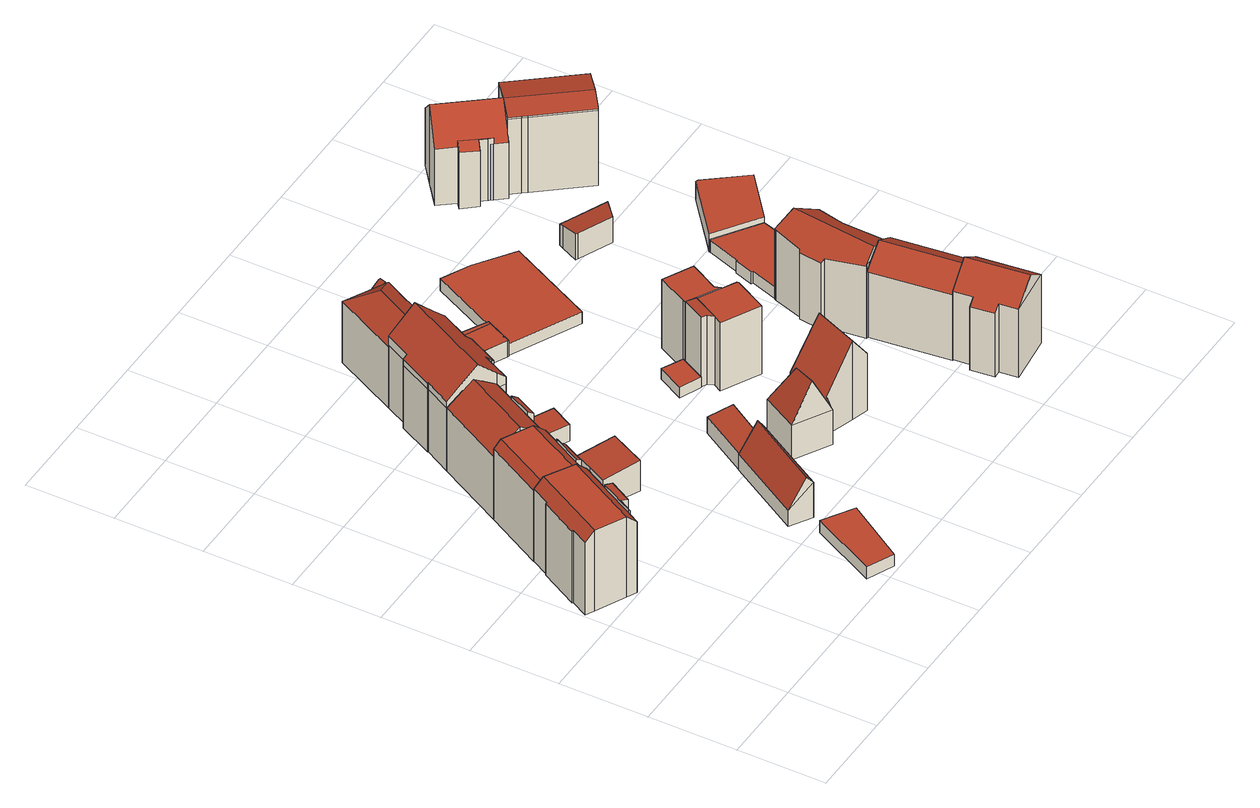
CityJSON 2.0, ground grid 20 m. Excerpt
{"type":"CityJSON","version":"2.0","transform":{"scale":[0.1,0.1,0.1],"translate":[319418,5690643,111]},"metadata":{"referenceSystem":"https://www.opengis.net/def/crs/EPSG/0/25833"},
"CityObjects":{
"building1":{"type":"Building","attributes":{"Gemeindeschluessel":14713000,"Geometrietyp2DReferenz":"3000","function":"31001_9998","roofType":"9999"},"children":["building1-1","building1-2"]},
"building1-1":{"type":"BuildingPart","attributes":{"Dachtyp_tdc":"tdcPolyFlatRoof","Dachneigung":11.95,"QualitaetDacherkennung":44,"Geometrietyp2DReferenz":"3000","roofType":"2100","measuredHeight":18.92},"parents":["building1"],"geometry":[{"type":"MultiSurface","lod":"2","boundaries":[[[0,1,2,3,4]],[[1,5,6,2]],[[5,7,8,6]],[[7,9,10,8]],[[9,11,12,13,10]],[[9,7,5,1,0,11]],[[3,2,6,8,10,13]],[[4,12,11,0]],[[4,3,13,12]]],"semantics":{"surfaces":[{"type":"WallSurface"},{"type":"RoofSurface"},{"type":"GroundSurface"},{"type":"ClosureSurface"}],"values":[0,0,0,0,0,1,2,0,3]}}]},
"building1-2":{"type":"BuildingPart","attributes":{"Dachtyp_tdc":"tdcCutGableRoof","Dachneigung":0.999,"QualitaetDacherkennung":83,"Geometrietyp2DReferenz":"3000","roofType":"9999","measuredHeight":20.57},"parents":["building1"],"geometry":[{"type":"MultiSurface","lod":"2","boundaries":[[[14,15,16,17]],[[15,18,19,16]],[[18,20,21,19]],[[20,22,23,21]],[[22,24,25,23]],[[24,26,27,25]],[[26,28,29,27]],[[28,30,31,29]],[[30,32,2,31]],[[32,4,3,2]],[[12,33,34,13]],[[33,35,36,34]],[[35,37,38,36]],[[37,14,17,38]],[[26,24,22,20,18,15,14,37]],[[35,33,12,4,32,30,28]],[[37,35,28,26]],[[17,16,19,21,23,25,27,29,31,2,3,13,34,36,38]],[[13,3,4,12]]],"semantics":{"surfaces":[{"type":"WallSurface"},{"type":"RoofSurface"},{"type":"GroundSurface"},{"type":"ClosureSurface"}],"values":[0,0,0,0,0,0,0,0,0,0,0,0,0,0,1,1,1,2,3]}}]},
"building2":{"type":"Building","attributes":{"Gemeindeschluessel":14713000,"Geometrietyp2DReferenz":"3000","function":"31001_9998","roofType":"9999"},"children":["building2-1","building2-2"]},
"building2-1":{"type":"BuildingPart","attributes":{"Dachtyp_tdc":"tdcCutGableRoof","Dachneigung":1.18,"QualitaetDacherkennung":76,"Geometrietyp2DReferenz":"3000","roofType":"9999","measuredHeight":19.69},"parents":["building2"],"geometry":[{"type":"MultiSurface","lod":"2","boundaries":[[[39,40,41,42]],[[40,43,44,41]],[[43,45,46,44]],[[45,47,48,46]],[[47,49,50,48]],[[49,51,52,50]],[[53,54,55,56]],[[54,57,58,55]],[[57,59,60,58]],[[59,39,42,60]],[[43,40,39,59]],[[57,54,53,61,51,49,47,45]],[[59,57,45,43]],[[42,41,44,46,48,50,52,62,56,55,58,60]],[[62,52,51,61]],[[53,56,62,61]]],"semantics":{"surfaces":[{"type":"WallSurface"},{"type":"RoofSurface"},{"type":"GroundSurface"},{"type":"ClosureSurface"}],"values":[0,0,0,0,0,0,0,0,0,0,1,1,1,2,3,3]}}]},
"building2-2":{"type":"BuildingPart","attributes":{"Dachtyp_tdc":"tdcPolyFlatRoof","Dachneigung":33.79,"QualitaetDacherkennung":38,"Geometrietyp2DReferenz":"3000","roofType":"2100","measuredHeight":17.96},"parents":["building2"],"geometry":[{"type":"MultiSurface","lod":"2","boundaries":[[[63,64,53,56]],[[65,66,67,52,51]],[[66,68,69,67]],[[68,70,71,69]],[[70,63,56,71]],[[70,68,66,65,72,64,63]],[[56,62,52,67,69,71]],[[61,53,64,72]],[[61,62,56,53]],[[65,51,61,72]],[[51,52,62,61]]],"semantics":{"surfaces":[{"type":"WallSurface"},{"type":"RoofSurface"},{"type":"GroundSurface"},{"type":"ClosureSurface"}],"values":[0,0,0,0,0,1,2,0,3,0,3]}}]},
"building3":{"type":"Building","attributes":{"Gemeindeschluessel":14713000,"Dachorientierung":0,"MittlereTraufHoehe":114.67,"ObjektHoehe":3,"BodenHoehe":111.67,"Geometrietyp2DReferenz":"3000","BezugspunktDach":"2000","AbsoluteHoehe":114.67,"Dachflaeche":119.97,"function":"31001_9998","measuredHeight":3,"storeysAboveGround":1},"geometry":[{"type":"MultiSurface","lod":"2","boundaries":[[[73,74,75,76]],[[76,75,77,78]],[[75,74,79,77]],[[74,73,80,79]],[[73,76,78,80]],[[78,77,79,80]]],"semantics":{"surfaces":[{"type":"RoofSurface"},{"type":"WallSurface"},{"type":"GroundSurface"}],"values":[0,1,1,1,1,2]}}]},
"building4":{"type":"Building","attributes":{"Dachtyp_tdc":"tdcPolyFlatRoof","Gemeindeschluessel":14713000,"Dachneigung":3.46,"QualitaetDacherkennung":62,"Geometrietyp2DReferenz":"3000","function":"31001_9998","roofType":"2100","measuredHeight":3.79},"geometry":[{"type":"MultiSurface","lod":"2","boundaries":[[[81,82,50,52]],[[82,83,84,50]],[[83,85,86,84]],[[85,81,52,86]],[[85,83,82,81]],[[52,50,84,86]]],"semantics":{"surfaces":[{"type":"WallSurface"},{"type":"RoofSurface"},{"type":"GroundSurface"}],"values":[0,0,0,0,1,2]}}]},
"building5":{"type":"Building","attributes":{"Gemeindeschluessel":14713000,"Geometrietyp2DReferenz":"3000","function":"31001_9998","roofType":"9999"},"children":["building5-1","building5-2"]},
"building5-1":{"type":"BuildingPart","attributes":{"Dachtyp_tdc":"tdcGableRoof","Dachneigung":36.78,"QualitaetDacherkennung":75,"Geometrietyp2DReferenz":"3000","roofType":"3100","measuredHeight":20.63},"parents":["building5"],"geometry":[{"type":"MultiSurface","lod":"2","boundaries":[[[87,88,89,90]],[[88,91,92,89]],[[91,93,48,92]],[[93,94,95,48]],[[94,96,41,95]],[[96,97,98,41]],[[97,99,100,98]],[[99,101,102,100]],[[101,103,104,102]],[[99,97,96,94]],[[94,93,91,88,87,105,103,101,99]],[[106,90,89,92,48,95,41,98,100,102,104]],[[87,90,106,105]],[[106,104,103,105]]],"semantics":{"surfaces":[{"type":"WallSurface"},{"type":"RoofSurface"},{"type":"GroundSurface"},{"type":"ClosureSurface"}],"values":[0,0,0,0,0,0,0,0,0,1,1,2,3,3]}}]},
"building5-2":{"type":"BuildingPart","attributes":{"Dachtyp_tdc":"tdcPolyFlatRoof","Dachneigung":34.29,"QualitaetDacherkennung":37,"Geometrietyp2DReferenz":"3000","roofType":"2100","measuredHeight":18.02},"parents":["building5"],"geometry":[{"type":"MultiSurface","lod":"2","boundaries":[[[107,108,109,104,103]],[[108,110,111,109]],[[110,112,113,111]],[[112,114,87,90,113]],[[112,110,108,107,115,114]],[[90,106,104,109,111,113]],[[105,87,114,115]],[[105,106,90,87]],[[107,103,105,115]],[[103,104,106,105]]],"semantics":{"surfaces":[{"type":"WallSurface"},{"type":"RoofSurface"},{"type":"GroundSurface"},{"type":"ClosureSurface"}],"values":[0,0,0,0,1,2,0,3,0,3]}}]},
"building6":{"type":"Building","attributes":{"Dachtyp_tdc":"tdcPolyFlatRoof","Gemeindeschluessel":14713000,"Dachneigung":6.03,"QualitaetDacherkennung":71,"Geometrietyp2DReferenz":"3000","function":"31001_9998","roofType":"2100","measuredHeight":7.85},"geometry":[{"type":"MultiSurface","lod":"2","boundaries":[[[116,117,86,118]],[[117,119,84,86]],[[119,120,121,84]],[[120,122,123,121]],[[122,124,125,123]],[[124,116,118,125]],[[124,122,120,119,117,116]],[[118,86,84,121,123,125]]],"semantics":{"surfaces":[{"type":"WallSurface"},{"type":"RoofSurface"},{"type":"GroundSurface"}],"values":[0,0,0,0,0,0,1,2]}}]},
"building7":{"type":"Building","attributes":{"Dachtyp_tdc":"tdcGableRoof","Gemeindeschluessel":14713000,"Dachneigung":58.22,"QualitaetDacherkennung":3,"Geometrietyp2DReferenz":"3000","function":"31001_9998","roofType":"3100","measuredHeight":10.85},"geometry":[{"type":"MultiSurface","lod":"2","boundaries":[[[126,127,128,129]],[[127,130,131,128]],[[130,132,133,131]],[[132,126,129,133]],[[130,127,134]],[[126,132,135]],[[127,126,135,134]],[[132,130,134,135]],[[129,128,131,133]]],"semantics":{"surfaces":[{"type":"WallSurface"},{"type":"RoofSurface"},{"type":"GroundSurface"}],"values":[0,0,0,0,0,0,1,1,2]}}]},
"building8":{"type":"Building","attributes":{"Dachtyp_tdc":"tdcPolyFlatRoof","Gemeindeschluessel":14713000,"Dachneigung":4.78,"QualitaetDacherkennung":63,"Geometrietyp2DReferenz":"3000","function":"31001_9998","roofType":"2100","measuredHeight":4.3},"geometry":[{"type":"MultiSurface","lod":"2","boundaries":[[[136,137,138,139]],[[137,140,111,138]],[[140,141,109,111]],[[141,142,104,109]],[[142,143,102,104]],[[143,144,145,102]],[[144,146,147,145]],[[146,148,149,147]],[[148,136,139,149]],[[148,146,144,143,142,141,140,137,136]],[[139,138,111,109,104,102,145,147,149]]],"semantics":{"surfaces":[{"type":"WallSurface"},{"type":"RoofSurface"},{"type":"GroundSurface"}],"values":[0,0,0,0,0,0,0,0,0,1,2]}}]},
"building9":{"type":"Building","attributes":{"Dachtyp_tdc":"tdcFreeFormRoof","Gemeindeschluessel":14713000,"Dachneigung":43.59,"QualitaetDacherkennung":59,"Geometrietyp2DReferenz":"3000","function":"31001_9998","roofType":"5000","measuredHeight":23.96},"geometry":[{"type":"MultiSurface","lod":"2","boundaries":[[[150,151,152,153]],[[151,154,155,152]],[[154,156,157,155]],[[156,158,159,157]],[[158,160,161,159]],[[160,162,145,161]],[[162,163,102,145]],[[163,164,98,102]],[[164,165,166,98]],[[165,167,168,166]],[[167,169,170,168]],[[169,171,172,170]],[[171,173,174,172]],[[173,175,176,174]],[[175,177,178,176]],[[177,150,153,178]],[[179,180,181,182,183,184,185,186,187,154,151,188]],[[189,190,191,192,193,182,181,194]],[[171,189,194,173]],[[173,194,181,180,175]],[[163,183,182,193,164]],[[164,193,192,165]],[[165,192,191,167]],[[167,191,190,169]],[[169,190,189,171]],[[177,179,188,150]],[[150,188,151]],[[154,187,156]],[[156,187,186,158]],[[158,186,185,160]],[[160,185,184,162]],[[162,184,183,163]],[[175,180,179,177]],[[153,152,155,157,159,161,145,102,98,166,168,170,172,174,176,178]]],"semantics":{"surfaces":[{"type":"WallSurface"},{"type":"RoofSurface"},{"type":"GroundSurface"}],"values":[0,0,0,0,0,0,0,0,0,0,0,0,0,0,0,0,1,1,0,0,0,0,0,0,0,0,0,0,0,0,0,0,0,2]}}]},
"building10":{"type":"Building","attributes":{"Dachtyp_tdc":"tdcPolyFlatRoof","Gemeindeschluessel":14713000,"Dachneigung":2.96,"QualitaetDacherkennung":75,"Geometrietyp2DReferenz":"3000","function":"31001_9998","roofType":"2100","measuredHeight":4.51},"geometry":[{"type":"MultiSurface","lod":"2","boundaries":[[[195,196,147,149]],[[196,197,198,147]],[[197,199,200,198]],[[199,201,139,200]],[[201,195,149,139]],[[201,199,197,196,195]],[[149,147,198,200,139]]],"semantics":{"surfaces":[{"type":"WallSurface"},{"type":"RoofSurface"},{"type":"GroundSurface"}],"values":[0,0,0,0,0,1,2]}}]},
"building11":{"type":"Building","attributes":{"Dachtyp_tdc":"tdcPolyFlatRoof","Gemeindeschluessel":14713000,"Dachneigung":7.56,"QualitaetDacherkennung":64,"Geometrietyp2DReferenz":"3000","function":"31001_9998","roofType":"2100","measuredHeight":4.93},"geometry":[{"type":"MultiSurface","lod":"2","boundaries":[[[202,203,204,205]],[[203,206,207,204]],[[206,208,209,207]],[[208,202,205,209]],[[208,206,203,202]],[[205,204,207,209]]],"semantics":{"surfaces":[{"type":"WallSurface"},{"type":"RoofSurface"},{"type":"GroundSurface"}],"values":[0,0,0,0,1,2]}}]},
"building12":{"type":"Building","attributes":{"Gemeindeschluessel":14713000,"Geometrietyp2DReferenz":"3000","function":"31001_9998","roofType":"9999"},"children":["building12-1","building12-2"]},
"building12-1":{"type":"BuildingPart","attributes":{"Dachtyp_tdc":"tdcHipAndGableRoof","Dachneigung":38.53,"QualitaetDacherkennung":60,"Geometrietyp2DReferenz":"3000","roofType":"5000","measuredHeight":19.74},"parents":["building12"],"geometry":[{"type":"MultiSurface","lod":"2","boundaries":[[[210,211,212,213]],[[214,215,216,217]],[[216,218,219,217]],[[219,220,221,222,211,210,223,214,217]],[[212,224,225,176,226,174,227,228,229,230,231,213]],[[211,222,224,212]],[[222,221,225,224]],[[221,220,176,225]],[[220,219,226,176]],[[219,218,174,226]],[[218,216,227,174]],[[216,215,232,228,227]],[[223,210,213,231,233]],[[234,235,232,215,214]],[[230,229,235,234]],[[229,228,232,235]],[[223,233,234,214]],[[230,234,233,231]]],"semantics":{"surfaces":[{"type":"WallSurface"},{"type":"RoofSurface"},{"type":"GroundSurface"},{"type":"ClosureSurface"}],"values":[0,1,1,1,2,0,0,0,0,0,0,0,0,0,3,3,0,3]}}]},
"building12-2":{"type":"BuildingPart","attributes":{"Dachtyp_tdc":"tdcFreeFormRoof","Dachneigung":15.24,"QualitaetDacherkennung":56,"Geometrietyp2DReferenz":"3000","roofType":"5000","measuredHeight":14.6},"parents":["building12"],"geometry":[{"type":"MultiSurface","lod":"2","boundaries":[[[232,236,237,228]],[[236,238,239,237]],[[238,240,241,239]],[[240,233,231,241]],[[240,238,236,232,235]],[[235,234,233,240]],[[228,237,239,241,231,230,229]],[[229,230,234,235]],[[230,231,233,234]],[[229,235,232,228]]],"semantics":{"surfaces":[{"type":"WallSurface"},{"type":"RoofSurface"},{"type":"GroundSurface"},{"type":"ClosureSurface"}],"values":[0,0,0,0,1,1,2,3,3,3]}}]},
"building13":{"type":"Building","attributes":{"Gemeindeschluessel":14713000,"Geometrietyp2DReferenz":"3000","function":"31001_9998","roofType":"9999"},"children":["building13-1","building13-2"]},
"building13-1":{"type":"BuildingPart","attributes":{"Dachtyp_tdc":"tdcGableRoof","Dachneigung":56.55,"QualitaetDacherkennung":13,"Geometrietyp2DReferenz":"3000","roofType":"3100","measuredHeight":20.04},"parents":["building13"],"geometry":[{"type":"MultiSurface","lod":"2","boundaries":[[[242,243,244,245]],[[243,246,247,244]],[[246,248,249,247]],[[248,250,251,249]],[[250,252,253,251]],[[252,254,255,253]],[[254,256,257,255]],[[252,250,248,246]],[[246,243,242,256,254,252]],[[245,244,247,249,251,253,255,257]],[[245,257,256,242]]],"semantics":{"surfaces":[{"type":"WallSurface"},{"type":"RoofSurface"},{"type":"GroundSurface"},{"type":"ClosureSurface"}],"values":[0,0,0,0,0,0,0,1,1,2,3]}}]},
"building13-2":{"type":"BuildingPart","attributes":{"Dachtyp_tdc":"tdcFreeFormRoof","Dachneigung":63.48,"QualitaetDacherkennung":4,"Geometrietyp2DReferenz":"3000","roofType":"5000","measuredHeight":18.19},"parents":["building13"],"geometry":[{"type":"MultiSurface","lod":"2","boundaries":[[[258,259,260,257,256]],[[259,261,262,260]],[[261,242,245,262]],[[263,242,261]],[[264,263,261,259]],[[264,259,258]],[[263,264,258,242]],[[257,260,262,245]],[[256,242,258]],[[256,257,245,242]]],"semantics":{"surfaces":[{"type":"WallSurface"},{"type":"RoofSurface"},{"type":"GroundSurface"},{"type":"ClosureSurface"}],"values":[0,0,0,1,1,0,1,2,0,3]}}]},
"building14":{"type":"Building","attributes":{"Gemeindeschluessel":14713000,"Dachtyp_tdc":"tdcPolyFlatRoof","Dachneigung":0,"QualitaetDacherkennung":65,"Geometrietyp2DReferenz":"3000","function":"31001_9998","roofType":"1000","measuredHeight":4.07},"geometry":[{"type":"MultiSurface","lod":"2","boundaries":[[[265,266,267,268]],[[266,269,270,267]],[[269,271,272,270]],[[271,273,274,272]],[[273,275,276,274]],[[275,265,268,276]],[[275,273,271,269,266,265]],[[268,267,270,272,274,276]]],"semantics":{"surfaces":[{"type":"WallSurface"},{"type":"RoofSurface"},{"type":"GroundSurface"}],"values":[0,0,0,0,0,0,1,2]}}]},
"building15":{"type":"Building","attributes":{"Gemeindeschluessel":14713000,"Dachneigung":90,"Dachorientierung":0,"MittlereTraufHoehe":115.57,"QualitaetDacherkennung":88,"ObjektHoehe":4.1,"BodenHoehe":111.47,"Geometrietyp2DReferenz":"3000","AbsoluteHoehe":115.57,"Dachflaeche":129.2,"function":"31001_9998","roofType":"1000","measuredHeight":4.1,"storeysAboveGround":1},"geometry":[{"type":"MultiSurface","lod":"2","boundaries":[[[277,278,279,280]],[[278,281,282,279]],[[281,283,284,282]],[[283,285,286,284]],[[285,287,288,286]],[[287,289,290,288]],[[289,291,292,290]],[[291,293,294,292]],[[293,277,280,294]],[[293,291,289,287,285,283,281,278,277]],[[280,279,282,284,286,288,290,292,294]]],"semantics":{"surfaces":[{"type":"WallSurface"},{"type":"RoofSurface"},{"type":"GroundSurface"}],"values":[0,0,0,0,0,0,0,0,0,1,2]}}]},
"building16":{"type":"Building","attributes":{"Dachtyp_tdc":"tdcPolyFlatRoof","Gemeindeschluessel":14713000,"Dachneigung":0,"QualitaetDacherkennung":80,"Geometrietyp2DReferenz":"3000","function":"31001_9998","roofType":"1000","measuredHeight":2.76},"geometry":[{"type":"MultiSurface","lod":"2","boundaries":[[[295,296,297,298]],[[296,299,300,297]],[[299,301,302,300]],[[301,295,298,302]],[[301,299,296,295]],[[298,297,300,302]]],"semantics":{"surfaces":[{"type":"WallSurface"},{"type":"RoofSurface"},{"type":"GroundSurface"}],"values":[0,0,0,0,1,2]}}]},
"building17":{"type":"Building","attributes":{"Gemeindeschluessel":14713000,"Geometrietyp2DReferenz":"3000","function":"31001_9998","roofType":"9999"},"children":["building17-1","building17-2","building17-3"]},
"building17-1":{"type":"BuildingPart","attributes":{"Dachtyp_tdc":"tdcPolyFlatRoof","Dachneigung":0,"QualitaetDacherkennung":74,"Geometrietyp2DReferenz":"3000","roofType":"1000","measuredHeight":17.41},"parents":["building17"],"geometry":[{"type":"MultiSurface","lod":"2","boundaries":[[[303,304,305,306]],[[307,308,309,310]],[[308,311,312,309]],[[311,313,314,312]],[[313,303,306,314]],[[313,311,308,307,315,304,303]],[[306,305,316,310,309,312,314]],[[316,305,304,315]],[[310,316,315,307]]],"semantics":{"surfaces":[{"type":"WallSurface"},{"type":"RoofSurface"},{"type":"GroundSurface"},{"type":"ClosureSurface"}],"values":[0,0,0,0,0,1,2,3,3]}}]},
"building17-2":{"type":"BuildingPart","attributes":{"Dachtyp_tdc":"tdcPolyFlatRoof","Dachneigung":0,"QualitaetDacherkennung":68,"Geometrietyp2DReferenz":"3000","roofType":"1000","measuredHeight":17.56},"parents":["building17"],"geometry":[{"type":"MultiSurface","lod":"2","boundaries":[[[317,318,319,320]],[[318,321,307,310,319]],[[322,323,324,325]],[[323,326,327,324]],[[326,317,320,327]],[[326,323,322,328,321,318,317]],[[320,319,310,316,325,324,327]],[[315,307,321,328]],[[316,310,307,315]],[[325,316,315,328,322]]],"semantics":{"surfaces":[{"type":"WallSurface"},{"type":"RoofSurface"},{"type":"GroundSurface"},{"type":"ClosureSurface"}],"values":[0,0,0,0,0,1,2,0,3,3]}}]},
"building17-3":{"type":"BuildingPart","attributes":{"Dachtyp_tdc":"tdcPolyFlatRoof","Dachneigung":3.61,"QualitaetDacherkennung":77,"Geometrietyp2DReferenz":"3000","roofType":"2100","measuredHeight":17.76},"parents":["building17"],"geometry":[{"type":"MultiSurface","lod":"2","boundaries":[[[329,330,331,305,304]],[[330,332,333,331]],[[332,334,322,325,333]],[[334,332,330,329,328]],[[316,305,331,333,325]],[[304,315,328,329]],[[304,305,316,315]],[[328,322,334]],[[325,322,328,315,316]]],"semantics":{"surfaces":[{"type":"WallSurface"},{"type":"RoofSurface"},{"type":"GroundSurface"},{"type":"ClosureSurface"}],"values":[0,0,0,1,2,0,3,0,3]}}]},
"building18":{"type":"Building","attributes":{"Gemeindeschluessel":14713000,"Dachtyp_tdc":"tdcPolyFlatRoof","Dachneigung":0,"QualitaetDacherkennung":0,"Geometrietyp2DReferenz":"3000","BezugspunktDach":"2000","function":"31001_9998","measuredHeight":3},"geometry":[{"type":"MultiSurface","lod":"2","boundaries":[[[335,336,337,338,339,340]],[[340,339,341,342]],[[339,338,343,341]],[[338,337,344,343]],[[337,336,345,344]],[[336,335,346,345]],[[335,340,342,346]],[[342,341,343,344,345,346]]],"semantics":{"surfaces":[{"type":"RoofSurface"},{"type":"WallSurface"},{"type":"GroundSurface"}],"values":[0,1,1,1,1,1,1,2]}}]},
"building19":{"type":"Building","attributes":{"Dachtyp_tdc":"tdcFreeFormRoof","Gemeindeschluessel":14713000,"Dachneigung":36.37,"QualitaetDacherkennung":85,"Geometrietyp2DReferenz":"3000","function":"31001_9998","roofType":"5000","measuredHeight":21.61},"geometry":[{"type":"MultiSurface","lod":"2","boundaries":[[[347,348,349,350]],[[348,351,352,349]],[[351,353,354,352]],[[353,355,356,354]],[[355,357,358,356]],[[357,359,360,358]],[[359,361,362,360]],[[361,347,350,362]],[[363,355,353,364]],[[359,357,363,364,351,348,347,361]],[[353,351,364]],[[357,355,363]],[[350,349,352,354,356,358,360,362]]],"semantics":{"surfaces":[{"type":"WallSurface"},{"type":"RoofSurface"},{"type":"GroundSurface"}],"values":[0,0,0,0,0,0,0,0,1,1,0,0,2]}}]},
"building20":{"type":"Building","attributes":{"Dachtyp_tdc":"tdcFreeFormRoof","Gemeindeschluessel":14713000,"Dachneigung":32.26,"QualitaetDacherkennung":78,"Geometrietyp2DReferenz":"3000","function":"31001_9998","roofType":"5000","measuredHeight":20.32},"geometry":[{"type":"MultiSurface","lod":"2","boundaries":[[[365,366,367,368]],[[366,369,370,367]],[[369,371,372,370]],[[371,373,374,372]],[[373,365,368,374]],[[375,366,365,376]],[[369,375,376,373,371]],[[369,366,375]],[[365,373,376]],[[368,367,370,372,374]]],"semantics":{"surfaces":[{"type":"WallSurface"},{"type":"RoofSurface"},{"type":"GroundSurface"}],"values":[0,0,0,0,0,1,1,0,0,2]}}]},
"building21":{"type":"Building","attributes":{"Dachtyp_tdc":"tdcFreeFormRoof","Gemeindeschluessel":14713000,"Dachneigung":33.07,"QualitaetDacherkennung":31,"Geometrietyp2DReferenz":"3000","function":"31001_9998","roofType":"5000","measuredHeight":20.51},"geometry":[{"type":"MultiSurface","lod":"2","boundaries":[[[377,378,379,380]],[[378,381,382,379]],[[381,383,384,382]],[[383,385,386,384]],[[385,387,388,386]],[[387,389,390,388]],[[389,391,392,390]],[[391,393,394,392]],[[393,395,396,394]],[[395,397,398,396]],[[397,377,380,398]],[[399,400,397,395,393,391,389,387,385,383]],[[400,399,381,378,377]],[[383,381,399]],[[377,397,400]],[[380,379,382,384,386,388,390,392,394,396,398]]],"semantics":{"surfaces":[{"type":"WallSurface"},{"type":"RoofSurface"},{"type":"GroundSurface"}],"values":[0,0,0,0,0,0,0,0,0,0,0,1,1,0,0,2]}}]},
"building22":{"type":"Building","attributes":{"Dachtyp_tdc":"tdcPolyFlatRoof","Gemeindeschluessel":14713000,"Dachneigung":12.01,"QualitaetDacherkennung":68,"Geometrietyp2DReferenz":"3000","function":"31001_9998","roofType":"2100","measuredHeight":6.57},"geometry":[{"type":"MultiSurface","lod":"2","boundaries":[[[401,402,403,404]],[[402,405,406,403]],[[405,407,408,406]],[[407,409,410,408]],[[409,411,412,410]],[[411,413,414,412]],[[413,401,404,414]],[[413,411,409,407,405,402,401]],[[404,403,406,408,410,412,414]]],"semantics":{"surfaces":[{"type":"WallSurface"},{"type":"RoofSurface"},{"type":"GroundSurface"}],"values":[0,0,0,0,0,0,0,1,2]}}]},
"building23":{"type":"Building","attributes":{"Gemeindeschluessel":14713000,"Dachneigung":90,"Dachorientierung":0,"MittlereTraufHoehe":115.24,"QualitaetDacherkennung":32,"ObjektHoehe":3,"BodenHoehe":112.24,"Geometrietyp2DReferenz":"3000","AbsoluteHoehe":115.24,"Dachflaeche":203.04,"function":"31001_9998","roofType":"1000","measuredHeight":3,"storeysAboveGround":1},"geometry":[{"type":"MultiSurface","lod":"2","boundaries":[[[415,416,417,418]],[[416,419,420,417]],[[419,421,422,420]],[[421,423,424,422]],[[423,425,426,424]],[[425,427,428,426]],[[427,429,430,428]],[[429,431,432,430]],[[431,415,418,432]],[[431,429,427,425,423,421,419,416,415]],[[418,417,420,422,424,426,428,430,432]]],"semantics":{"surfaces":[{"type":"WallSurface"},{"type":"RoofSurface"},{"type":"GroundSurface"}],"values":[0,0,0,0,0,0,0,0,0,1,2]}}]},
"building24":{"type":"Building","attributes":{"Gemeindeschluessel":14713000,"Geometrietyp2DReferenz":"3000","function":"31001_9998","roofType":"9999"},"children":["building24-1","building24-2"]},
"building24-1":{"type":"BuildingPart","attributes":{"Dachtyp_tdc":"tdcGableRoof","Dachneigung":44.33,"QualitaetDacherkennung":67,"Geometrietyp2DReferenz":"3000","roofType":"3100","measuredHeight":20.5},"parents":["building24"],"geometry":[{"type":"MultiSurface","lod":"2","boundaries":[[[433,434,435,436]],[[434,437,438,435]],[[437,439,440,438]],[[439,441,442,440]],[[441,443,444,442]],[[443,445,446,444]],[[445,447,448,446]],[[449,450,451]],[[450,452,453,451]],[[452,454,455,453]],[[454,456,457,455]],[[456,458,459,457]],[[458,433,436,459]],[[454,452,450,449,447,445,443,441]],[[441,439,437,434,433,458,456,454]],[[436,435,438,440,442,444,446,448,451,453,455,457,459]],[[449,451,448,447]]],"semantics":{"surfaces":[{"type":"WallSurface"},{"type":"RoofSurface"},{"type":"GroundSurface"},{"type":"ClosureSurface"}],"values":[0,0,0,0,0,0,0,0,0,0,0,0,0,1,1,2,3]}}]},
"building24-2":{"type":"BuildingPart","attributes":{"Dachtyp_tdc":"tdcPolyFlatRoof","Dachneigung":42.81,"QualitaetDacherkennung":54,"Geometrietyp2DReferenz":"3000","roofType":"2100","measuredHeight":15.85},"parents":["building24"],"geometry":[{"type":"MultiSurface","lod":"2","boundaries":[[[460,461,462,448]],[[461,463,464,462]],[[463,465,466,464]],[[465,467,468,466]],[[467,469,470,468]],[[469,471,449,451,470]],[[472,460,448,447]],[[472,471,469,467,465,463,461,460]],[[462,464,466,468,470,451,448]],[[447,449,471,472]],[[447,448,451,449]]],"semantics":{"surfaces":[{"type":"WallSurface"},{"type":"RoofSurface"},{"type":"GroundSurface"},{"type":"ClosureSurface"}],"values":[0,0,0,0,0,0,0,1,2,0,3]}}]},
"building25":{"type":"Building","attributes":{"Gemeindeschluessel":14713000,"Dachorientierung":0,"MittlereTraufHoehe":116.74,"ObjektHoehe":4.62,"BodenHoehe":112.12,"Geometrietyp2DReferenz":"3000","BezugspunktDach":"2000","AbsoluteHoehe":116.74,"Dachflaeche":166.86,"function":"31001_9998","measuredHeight":4.62,"storeysAboveGround":2},"geometry":[{"type":"MultiSurface","lod":"2","boundaries":[[[473,474,475,476,477]],[[477,476,478,479]],[[476,475,480,478]],[[475,474,481,480]],[[474,473,482,481]],[[473,477,479,482]],[[479,478,480,481,482]]],"semantics":{"surfaces":[{"type":"RoofSurface"},{"type":"WallSurface"},{"type":"GroundSurface"}],"values":[0,1,1,1,1,1,2]}}]},
"building26":{"type":"Building","attributes":{"Dachtyp_tdc":"tdcGableRoof","Gemeindeschluessel":14713000,"Dachneigung":11.54,"QualitaetDacherkennung":56,"Geometrietyp2DReferenz":"3000","function":"31001_9998","roofType":"3100","measuredHeight":20.5},"geometry":[{"type":"MultiSurface","lod":"2","boundaries":[[[483,484,485,486]],[[484,487,488,485]],[[487,489,490,488]],[[489,491,492,490]],[[491,493,494,492]],[[493,495,496,494]],[[495,483,486,496]],[[495,497,498,483]],[[499,500,501,502,498,497,503]],[[491,499,503,493]],[[493,503,497,495]],[[484,502,501,487]],[[483,498,502,484]],[[487,501,500,489]],[[489,500,499,491]],[[486,485,488,490,492,494,496]]],"semantics":{"surfaces":[{"type":"WallSurface"},{"type":"RoofSurface"},{"type":"GroundSurface"}],"values":[0,0,0,0,0,0,0,1,1,0,0,0,0,0,0,2]}}]}
},
"vertices":[
[170,510,196],[171,510,196],[171,510,7],[170,510,7],[170,510,188],[186,501,192],[186,501,7],[158,450,192],[158,450,7],[144,459,196],[144,459,7],[126,427,196],[126,427,188],[126,427,7],
[4,458,191],[25,497,191],[25,497,7],[4,458,7],[23,498,189],[23,498,7],[70,585,189],[70,585,7],[72,584,191],[72,584,7],[95,626,191],[95,626,7],[114,616,213],[114,616,7],[182,580,211],[182,580,7],[203,569,188],[203,569,7],[171,510,188],[113,404,188],[113,404,7],[92,415,211],[92,415,7],[24,448,213],[24,448,7],
[95,626,186],[166,757,186],[166,757,6],[95,626,6],[181,750,203],[181,750,6],[250,716,202],[250,716,6],[274,704,178],[274,704,6],[273,703,178],[273,703,6],[254,664,177],[254,664,6],[220,602,177],[203,569,177],[203,569,6],[220,602,6],[178,582,202],[178,582,6],[111,618,203],[111,618,6],[253,665,178],[253,665,6],
[220,602,185],[220,602,186],[254,664,185],[248,652,185],[248,652,6],[256,647,178],[256,647,6],[230,597,178],[230,597,6],[253,665,186],
[517,143,37],[448,186,37],[372,37,37],[432,9,37],[372,37,7],[432,9,7],[448,186,7],[517,143,7],
[254,664,41],[273,703,44],[341,669,44],[341,669,6],[323,630,41],[323,630,6],
[295,755,176],[273,711,176],[273,711,6],[295,755,6],[277,710,173],[277,710,6],[274,704,173],[223,730,212],[223,730,6],[166,757,165],[247,909,167],[247,909,6],[302,881,212],[302,881,6],[350,856,175],[350,856,6],[324,806,175],[324,806,6],[322,807,177],[322,807,6],
[324,806,184],[335,800,175],[335,800,6],[334,797,175],[334,797,6],[309,749,175],[309,749,6],[295,755,186],[322,807,186],
[303,591,75],[323,630,75],[303,591,6],[341,669,75],[343,671,75],[343,671,6],[422,632,84],[422,632,6],[383,552,84],[383,552,6],
[583,389,94],[483,220,94],[483,220,5],[583,389,5],[434,249,45],[434,249,5],[534,418,45],[534,418,5],[471,228,113],[571,396,113],
[389,774,44],[387,770,44],[387,770,6],[389,774,6],[334,797,44],[335,800,44],[324,806,44],[350,856,49],[369,846,49],[369,846,6],[411,825,49],[411,825,6],[386,775,44],[386,775,6],
[440,978,165],[453,971,165],[453,971,6],[440,978,6],[418,902,165],[418,902,6],[414,904,165],[414,904,6],[401,910,165],[401,910,6],[390,888,165],[390,888,6],[369,846,165],[350,856,165],[247,909,165],[279,969,165],[279,969,6],[278,970,165],[278,970,6],[317,1047,165],[317,1047,6],[325,1043,165],[325,1043,6],[355,1102,165],[355,1102,6],[448,1056,165],[448,1056,6],[473,1043,165],[473,1043,6],[473,1043,179],[448,1056,205],[410,1075,246],[310,876,246],[350,856,203],[369,846,183],[390,888,183],[401,910,183],[414,904,169],[440,978,179],[325,1043,190],[317,1047,182],[278,970,181],[279,969,183],[247,909,182],[355,1102,190],
[386,775,48],[411,825,51],[469,796,51],[469,796,6],[444,746,48],[444,746,6],[389,774,48],
[599,526,47],[649,496,55],[649,496,6],[599,526,6],[583,389,55],[583,389,6],[534,418,47],[534,418,6],
[495,1142,161],[498,1140,157],[498,1140,6],[495,1142,6],[523,1200,162],[476,1224,162],[428,1248,162],[451,1175,204],[355,1102,162],[402,1079,204],[448,1056,163],[475,1109,163],[481,1106,157],[525,1199,160],[481,1106,6],[475,1109,6],[402,1079,6],[428,1248,6],[476,1224,6],[505,1209,6],[523,1200,6],[525,1199,6],[476,1224,147],[525,1199,149],[523,1200,149],[505,1209,152],
[537,1229,147],[537,1229,6],[540,1227,148],[540,1227,6],[532,1211,152],[532,1211,6],
[729,391,100],[741,421,101],[741,421,12],[729,391,12],[811,396,212],[811,396,12],[845,384,161],[845,384,12],[807,285,158],[807,285,12],[770,297,212],[770,297,12],[704,317,109],[704,317,12],[685,293,96],[685,293,12],
[685,293,100],[604,339,100],[604,339,12],[649,420,100],[649,420,12],[669,366,188],[645,316,194],
[473,1043,46],[448,1056,46],[448,1056,5],[473,1043,5],[475,1109,46],[475,1109,5],[481,1106,46],[481,1106,5],[634,1033,46],[634,1033,5],[607,977,46],[607,977,5],
[637,1039,46],[634,1034,46],[634,1034,5],[637,1039,5],[627,1020,46],[627,1020,5],[604,978,46],[604,978,5],[473,1041,46],[473,1041,5],[447,1055,46],[447,1055,5],[476,1108,46],[476,1108,5],[481,1105,46],[481,1105,5],[489,1120,46],[489,1120,5],
[713,605,32],[665,625,32],[665,625,5],[713,605,5],[697,685,32],[697,685,5],[742,662,32],[742,662,5],
[721,567,180],[731,585,180],[731,585,6],[721,567,6],[813,617,180],[844,600,180],[844,600,6],[813,617,6],[845,596,180],[845,596,6],[806,522,180],[806,522,6],[762,644,180],[762,644,6],
[842,696,182],[808,631,182],[808,631,6],[842,696,6],[813,617,182],[739,656,182],[742,662,182],[742,662,6],[739,656,6],[776,730,182],[776,730,6],[762,644,182],
[731,585,182],[725,599,183],[725,599,6],[713,605,184],[713,605,6],[739,656,184],
[775,1159,37],[711,1190,37],[634,1033,37],[607,977,37],[762,901,37],[859,1099,37],[762,901,7],[859,1099,7],[607,977,7],[634,1033,7],[711,1190,7],[775,1159,7],
[1009,171,177],[1025,173,189],[1025,173,15],[1009,171,15],[1020,216,189],[1020,216,15],[1133,229,190],[1133,229,15],[1150,91,190],[1150,91,15],[1037,77,189],[1037,77,15],[1032,119,189],[1032,119,15],[1016,118,177],[1016,118,15],[1095,84,232],[1077,223,232],
[1111,409,179],[1133,229,179],[1133,229,13],[1111,409,13],[1020,216,180],[1020,216,13],[998,392,180],[998,392,13],[998,396,180],[998,396,13],[1077,223,216],[1055,402,216],
[1120,574,174],[1098,509,183],[1098,509,11],[1120,574,11],[1111,409,167],[1111,409,11],[998,396,197],[998,396,11],[995,395,196],[995,395,11],[985,484,185],[985,484,11],[975,486,180],[975,486,11],[981,537,180],[981,537,11],[987,541,183],[987,541,11],[1007,605,190],[1007,605,11],[1009,610,190],[1009,610,11],[1034,400,216],[1056,594,216],
[924,1004,75],[920,1006,75],[920,1006,9],[924,1004,9],[938,1045,66],[938,1045,9],[943,1055,63],[943,1055,9],[965,1045,63],[965,1045,9],[1048,1008,63],[1048,1008,9],[1001,969,75],[1001,969,9],
[1025,672,42],[1039,714,42],[1039,714,12],[1025,672,12],[1042,713,42],[1042,713,12],[1067,787,42],[1067,787,12],[1069,791,42],[1069,791,12],[1167,724,42],[1167,724,12],[1120,574,42],[1120,574,12],[1009,610,42],[1009,610,12],[1029,670,42],[1029,670,12],
[1045,1376,152],[1091,1319,152],[1091,1319,10],[1045,1376,10],[1088,1317,155],[1088,1317,10],[1111,1289,155],[1111,1289,10],[1063,1251,215],[1063,1251,10],[1023,1218,164],[1023,1218,10],[1014,1211,153],[1014,1211,10],[996,1234,153],[996,1234,10],[952,1290,153],[952,1290,154],[952,1290,10],[924,1325,153],[924,1325,10],[974,1365,215],[974,1365,10],[1021,1403,155],[1021,1403,10],[1044,1374,155],[1044,1374,10],
[996,1234,168],[989,1242,168],[989,1242,10],[977,1257,168],[977,1257,10],[967,1249,156],[967,1249,10],[965,1247,153],[965,1247,10],[939,1279,154],[939,1279,10],[952,1290,169],[996,1234,169],
[1167,724,57],[1266,805,57],[1198,891,57],[1192,893,57],[1069,791,57],[1192,893,11],[1069,791,11],[1198,891,11],[1266,805,11],[1167,724,11],
[1223,1148,203],[1137,1080,203],[1137,1080,11],[1223,1148,11],[1134,1078,203],[1134,1078,11],[1048,1186,203],[1048,1186,11],[1040,1196,203],[1040,1196,11],[1023,1218,203],[1023,1218,11],[1111,1289,203],[1111,1289,11],[1061,1249,216],[1173,1108,216],[1040,1196,207],[1048,1186,207],[1134,1078,207],[1137,1080,208],[1023,1218,207]
]}
